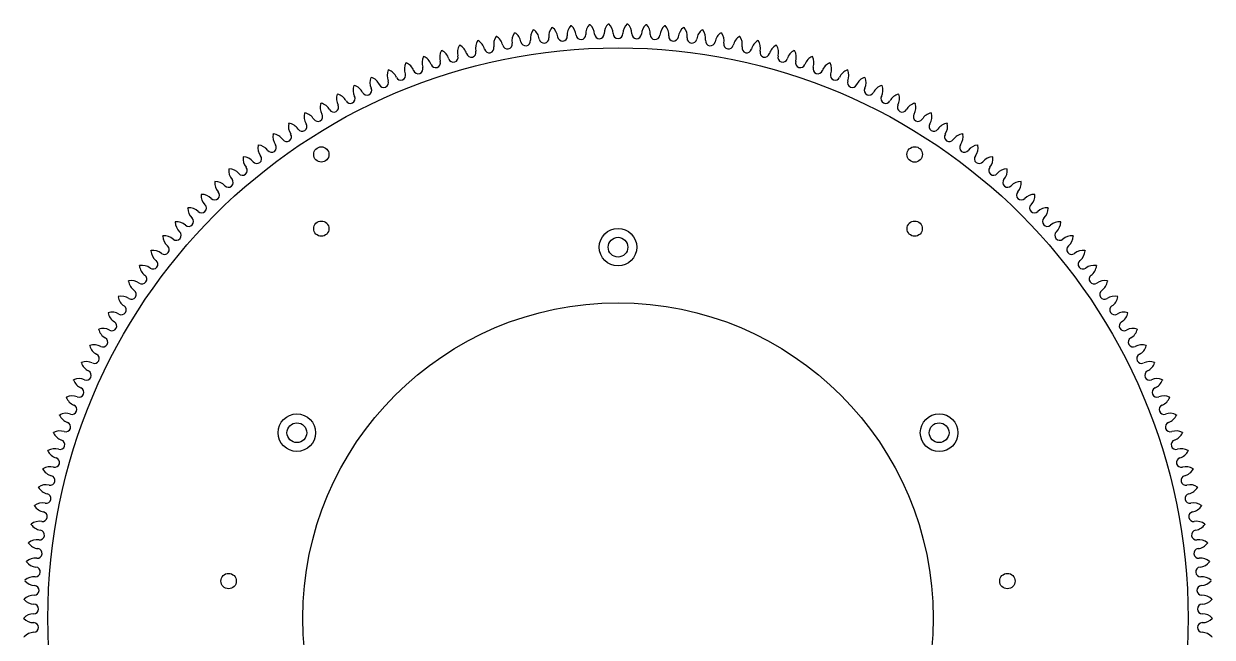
# Model space of a CAD drawing. Header units: inches. Extents: x -8 to 8, y -8.6 to 8.
# Drawn here: x -8.01 to 8.01, y -0.26 to 8.01 of the extents above; entities that cross this region are included whole.
import ezdxf

# ---------------------------------------------------------------- set-up
doc = ezdxf.new("R2010")
doc.units = ezdxf.units.IN
doc.header["$MEASUREMENT"] = 0

msp = doc.modelspace()

# ---------------------------------------------------------------- linework, layer by layer
at = {"color": 7, "linetype": 'Continuous', "lineweight": 25, "flags": 128}
for points in [[(-1.393, 7.89), (-1.393, 7.89), (-1.392, 7.89), (-1.392, 7.89), (-1.391, 7.89), (-1.391, 7.89), (-1.39, 7.89), (-1.39, 7.89), (-1.389, 7.891)], [(-1.142, 7.93), (-1.142, 7.93), (-1.141, 7.93), (-1.141, 7.93), (-1.14, 7.93), (-1.14, 7.93), (-1.139, 7.931), (-1.139, 7.931), (-1.138, 7.931)], [(-0.89, 7.962), (-0.89, 7.962), (-0.889, 7.962), (-0.889, 7.962), (-0.888, 7.963), (-0.887, 7.963), (-0.887, 7.963), (-0.886, 7.963), (-0.886, 7.963)], [(-0.637, 7.987), (-0.637, 7.987), (-0.636, 7.987), (-0.635, 7.987), (-0.635, 7.987), (-0.634, 7.987), (-0.634, 7.987), (-0.633, 7.987), (-0.633, 7.987)], [(-0.383, 8.003), (-0.383, 8.003), (-0.382, 8.003), (-0.382, 8.003), (-0.381, 8.003), (-0.381, 8.003), (-0.38, 8.003), (-0.38, 8.003), (-0.379, 8.003)], [(-0.129, 8.011), (-0.129, 8.011), (-0.128, 8.011), (-0.128, 8.011), (-0.127, 8.011), (-0.127, 8.011), (-0.126, 8.011), (-0.126, 8.011), (-0.125, 8.011)], [(0.125, 8.011), (0.126, 8.011), (0.126, 8.011), (0.127, 8.011), (0.127, 8.011), (0.128, 8.011), (0.128, 8.011), (0.129, 8.011), (0.129, 8.011)], [(0.379, 8.003), (0.38, 8.003), (0.38, 8.003), (0.381, 8.003), (0.381, 8.003), (0.382, 8.003), (0.382, 8.003), (0.383, 8.003), (0.383, 8.003)], [(0.633, 7.987), (0.633, 7.987), (0.634, 7.987), (0.634, 7.987), (0.635, 7.987), (0.635, 7.987), (0.636, 7.987), (0.637, 7.987), (0.637, 7.987)], [(0.886, 7.963), (0.886, 7.963), (0.887, 7.963), (0.887, 7.963), (0.888, 7.963), (0.889, 7.962), (0.889, 7.962), (0.89, 7.962), (0.89, 7.962)], [(1.138, 7.931), (1.139, 7.931), (1.139, 7.931), (1.14, 7.93), (1.14, 7.93), (1.141, 7.93), (1.141, 7.93), (1.142, 7.93), (1.142, 7.93)], [(1.389, 7.891), (1.39, 7.89), (1.39, 7.89), (1.391, 7.89), (1.391, 7.89), (1.392, 7.89), (1.392, 7.89), (1.393, 7.89), (1.393, 7.89)], [(-2.137, 7.722), (-2.137, 7.722), (-2.136, 7.722), (-2.135, 7.722), (-2.135, 7.722), (-2.134, 7.722), (-2.134, 7.722), (-2.133, 7.723), (-2.133, 7.723)], [(-1.891, 7.786), (-1.89, 7.786), (-1.89, 7.786), (-1.889, 7.786), (-1.889, 7.786), (-1.888, 7.786), (-1.888, 7.786), (-1.887, 7.786), (-1.887, 7.787)], [(-1.643, 7.842), (-1.642, 7.842), (-1.642, 7.842), (-1.641, 7.842), (-1.641, 7.842), (-1.64, 7.842), (-1.64, 7.842), (-1.639, 7.842), (-1.639, 7.843)], [(1.639, 7.843), (1.639, 7.842), (1.64, 7.842), (1.64, 7.842), (1.641, 7.842), (1.641, 7.842), (1.642, 7.842), (1.642, 7.842), (1.643, 7.842)], [(1.887, 7.787), (1.887, 7.786), (1.888, 7.786), (1.888, 7.786), (1.889, 7.786), (1.889, 7.786), (1.89, 7.786), (1.89, 7.786), (1.891, 7.786)], [(2.133, 7.723), (2.133, 7.723), (2.134, 7.722), (2.134, 7.722), (2.135, 7.722), (2.135, 7.722), (2.136, 7.722), (2.137, 7.722), (2.137, 7.722)], [(-2.622, 7.571), (-2.622, 7.571), (-2.621, 7.571), (-2.621, 7.571), (-2.62, 7.571), (-2.62, 7.571), (-2.619, 7.572), (-2.619, 7.572), (-2.618, 7.572)], [(-2.381, 7.65), (-2.38, 7.65), (-2.38, 7.65), (-2.379, 7.65), (-2.379, 7.651), (-2.378, 7.651), (-2.378, 7.651), (-2.377, 7.651), (-2.377, 7.651)], [(2.377, 7.651), (2.377, 7.651), (2.378, 7.651), (2.378, 7.651), (2.379, 7.651), (2.379, 7.65), (2.38, 7.65), (2.38, 7.65), (2.381, 7.65)], [(2.618, 7.572), (2.619, 7.572), (2.619, 7.572), (2.62, 7.571), (2.62, 7.571), (2.621, 7.571), (2.621, 7.571), (2.622, 7.571), (2.622, 7.571)], [(-3.097, 7.389), (-3.097, 7.389), (-3.096, 7.389), (-3.096, 7.39), (-3.095, 7.39), (-3.095, 7.39), (-3.094, 7.39), (-3.094, 7.39), (-3.093, 7.391)], [(-2.861, 7.484), (-2.861, 7.484), (-2.86, 7.484), (-2.86, 7.484), (-2.859, 7.484), (-2.859, 7.484), (-2.858, 7.485), (-2.858, 7.485), (-2.857, 7.485)], [(2.857, 7.485), (2.858, 7.485), (2.858, 7.485), (2.859, 7.484), (2.859, 7.484), (2.86, 7.484), (2.86, 7.484), (2.861, 7.484), (2.861, 7.484)], [(3.093, 7.391), (3.094, 7.39), (3.094, 7.39), (3.095, 7.39), (3.095, 7.39), (3.096, 7.39), (3.096, 7.389), (3.097, 7.389), (3.097, 7.389)], [(-3.33, 7.287), (-3.33, 7.287), (-3.329, 7.287), (-3.329, 7.288), (-3.328, 7.288), (-3.328, 7.288), (-3.327, 7.288), (-3.327, 7.289), (-3.326, 7.289)], [(3.326, 7.289), (3.327, 7.289), (3.327, 7.288), (3.328, 7.288), (3.328, 7.288), (3.329, 7.288), (3.329, 7.287), (3.33, 7.287), (3.33, 7.287)], [(-3.786, 7.061), (-3.785, 7.061), (-3.785, 7.062), (-3.784, 7.062), (-3.784, 7.062), (-3.783, 7.062), (-3.783, 7.063), (-3.782, 7.063), (-3.782, 7.063)], [(-3.56, 7.178), (-3.559, 7.178), (-3.559, 7.178), (-3.558, 7.178), (-3.558, 7.179), (-3.557, 7.179), (-3.557, 7.179), (-3.556, 7.179), (-3.556, 7.18)], [(3.556, 7.18), (3.556, 7.179), (3.557, 7.179), (3.557, 7.179), (3.558, 7.179), (3.558, 7.178), (3.559, 7.178), (3.559, 7.178), (3.56, 7.178)], [(3.782, 7.063), (3.782, 7.063), (3.783, 7.063), (3.783, 7.062), (3.784, 7.062), (3.784, 7.062), (3.785, 7.062), (3.785, 7.061), (3.786, 7.061)], [(-4.008, 6.937), (-4.007, 6.938), (-4.007, 6.938), (-4.006, 6.938), (-4.006, 6.939), (-4.005, 6.939), (-4.005, 6.939), (-4.005, 6.939), (-4.004, 6.94)], [(4.004, 6.94), (4.005, 6.939), (4.005, 6.939), (4.005, 6.939), (4.006, 6.939), (4.006, 6.938), (4.007, 6.938), (4.007, 6.938), (4.008, 6.937)], [(-4.226, 6.807), (-4.225, 6.807), (-4.225, 6.807), (-4.225, 6.808), (-4.224, 6.808), (-4.224, 6.808), (-4.223, 6.808), (-4.223, 6.809), (-4.222, 6.809)], [(4.222, 6.809), (4.223, 6.809), (4.223, 6.808), (4.224, 6.808), (4.224, 6.808), (4.225, 6.808), (4.225, 6.807), (4.225, 6.807), (4.226, 6.807)], [(-4.44, 6.669), (-4.439, 6.67), (-4.439, 6.67), (-4.438, 6.67), (-4.438, 6.67), (-4.438, 6.671), (-4.437, 6.671), (-4.437, 6.671), (-4.436, 6.672)], [(4.436, 6.672), (4.437, 6.671), (4.437, 6.671), (4.438, 6.671), (4.438, 6.67), (4.438, 6.67), (4.439, 6.67), (4.439, 6.67), (4.44, 6.669)], [(-4.649, 6.525), (-4.649, 6.525), (-4.648, 6.526), (-4.648, 6.526), (-4.647, 6.526), (-4.647, 6.527), (-4.646, 6.527), (-4.646, 6.527), (-4.646, 6.528)], [(4.646, 6.528), (4.646, 6.527), (4.646, 6.527), (4.647, 6.527), (4.647, 6.526), (4.648, 6.526), (4.648, 6.526), (4.649, 6.525), (4.649, 6.525)], [(-4.854, 6.374), (-4.853, 6.375), (-4.853, 6.375), (-4.853, 6.375), (-4.852, 6.376), (-4.852, 6.376), (-4.851, 6.376), (-4.851, 6.377), (-4.85, 6.377)], [(4.85, 6.377), (4.851, 6.377), (4.851, 6.376), (4.852, 6.376), (4.852, 6.376), (4.853, 6.375), (4.853, 6.375), (4.853, 6.375), (4.854, 6.374)], [(-5.054, 6.217), (-5.053, 6.217), (-5.053, 6.218), (-5.052, 6.218), (-5.052, 6.218), (-5.052, 6.219), (-5.051, 6.219), (-5.051, 6.219), (-5.05, 6.22)], [(5.05, 6.22), (5.051, 6.219), (5.051, 6.219), (5.052, 6.219), (5.052, 6.218), (5.052, 6.218), (5.053, 6.218), (5.053, 6.217), (5.054, 6.217)], [(-5.248, 6.054), (-5.248, 6.054), (-5.247, 6.054), (-5.247, 6.055), (-5.247, 6.055), (-5.246, 6.055), (-5.246, 6.056), (-5.245, 6.056), (-5.245, 6.056)], [(5.245, 6.056), (5.245, 6.056), (5.246, 6.056), (5.246, 6.055), (5.247, 6.055), (5.247, 6.055), (5.247, 6.054), (5.248, 6.054), (5.248, 6.054)], [(-5.438, 5.884), (-5.437, 5.884), (-5.437, 5.885), (-5.437, 5.885), (-5.436, 5.885), (-5.436, 5.886), (-5.435, 5.886), (-5.435, 5.887), (-5.435, 5.887)], [(5.435, 5.887), (5.435, 5.887), (5.435, 5.886), (5.436, 5.886), (5.436, 5.885), (5.437, 5.885), (5.437, 5.885), (5.437, 5.884), (5.438, 5.884)], [(-5.622, 5.709), (-5.621, 5.709), (-5.621, 5.709), (-5.621, 5.71), (-5.62, 5.71), (-5.62, 5.71), (-5.619, 5.711), (-5.619, 5.711), (-5.619, 5.712)], [(5.619, 5.712), (5.619, 5.711), (5.619, 5.711), (5.62, 5.71), (5.62, 5.71), (5.621, 5.71), (5.621, 5.709), (5.621, 5.709), (5.622, 5.709)], [(-5.8, 5.527), (-5.8, 5.528), (-5.799, 5.528), (-5.799, 5.528), (-5.798, 5.529), (-5.798, 5.529), (-5.798, 5.53), (-5.797, 5.53), (-5.797, 5.53)], [(5.797, 5.53), (5.797, 5.53), (5.798, 5.53), (5.798, 5.529), (5.798, 5.529), (5.799, 5.528), (5.799, 5.528), (5.8, 5.528), (5.8, 5.527)], [(-5.972, 5.341), (-5.972, 5.341), (-5.972, 5.341), (-5.971, 5.342), (-5.971, 5.342), (-5.971, 5.342), (-5.97, 5.343), (-5.97, 5.343), (-5.97, 5.344)], [(5.97, 5.344), (5.97, 5.343), (5.97, 5.343), (5.971, 5.342), (5.971, 5.342), (5.971, 5.342), (5.972, 5.341), (5.972, 5.341), (5.972, 5.341)], [(-6.139, 5.148), (-6.139, 5.149), (-6.138, 5.149), (-6.138, 5.15), (-6.137, 5.15), (-6.137, 5.15), (-6.137, 5.151), (-6.136, 5.151), (-6.136, 5.152)], [(6.136, 5.152), (6.136, 5.151), (6.137, 5.151), (6.137, 5.15), (6.137, 5.15), (6.138, 5.15), (6.138, 5.149), (6.139, 5.149), (6.139, 5.148)], [(-6.299, 4.951), (-6.299, 4.951), (-6.298, 4.952), (-6.298, 4.952), (-6.298, 4.953), (-6.297, 4.953), (-6.297, 4.953), (-6.297, 4.954), (-6.296, 4.954)], [(6.296, 4.954), (6.297, 4.954), (6.297, 4.953), (6.297, 4.953), (6.298, 4.953), (6.298, 4.952), (6.298, 4.952), (6.299, 4.951), (6.299, 4.951)], [(-6.453, 4.749), (-6.453, 4.749), (-6.452, 4.749), (-6.452, 4.75), (-6.452, 4.75), (-6.451, 4.751), (-6.451, 4.751), (-6.451, 4.752), (-6.45, 4.752)], [(6.45, 4.752), (6.451, 4.752), (6.451, 4.751), (6.451, 4.751), (6.452, 4.75), (6.452, 4.75), (6.452, 4.749), (6.453, 4.749), (6.453, 4.749)], [(-6.6, 4.541), (-6.6, 4.542), (-6.6, 4.542), (-6.6, 4.543), (-6.599, 4.543), (-6.599, 4.544), (-6.599, 4.544), (-6.598, 4.545), (-6.598, 4.545)], [(6.598, 4.545), (6.598, 4.545), (6.599, 4.544), (6.599, 4.544), (6.599, 4.543), (6.6, 4.543), (6.6, 4.542), (6.6, 4.542), (6.6, 4.541)], [(-6.741, 4.33), (-6.741, 4.33), (-6.741, 4.331), (-6.74, 4.331), (-6.74, 4.332), (-6.74, 4.332), (-6.739, 4.332), (-6.739, 4.333), (-6.739, 4.333)], [(6.739, 4.333), (6.739, 4.333), (6.739, 4.332), (6.74, 4.332), (6.74, 4.332), (6.74, 4.331), (6.741, 4.331), (6.741, 4.33), (6.741, 4.33)], [(-6.875, 4.114), (-6.875, 4.114), (-6.875, 4.115), (-6.874, 4.115), (-6.874, 4.116), (-6.874, 4.116), (-6.874, 4.116), (-6.873, 4.117), (-6.873, 4.117)], [(6.873, 4.117), (6.873, 4.117), (6.874, 4.116), (6.874, 4.116), (6.874, 4.116), (6.874, 4.115), (6.875, 4.115), (6.875, 4.114), (6.875, 4.114)], [(-7.002, 3.893), (-7.002, 3.894), (-7.002, 3.894), (-7.001, 3.895), (-7.001, 3.895), (-7.001, 3.896), (-7.001, 3.896), (-7, 3.897), (-7, 3.897)], [(7, 3.897), (7, 3.897), (7.001, 3.896), (7.001, 3.896), (7.001, 3.895), (7.001, 3.895), (7.002, 3.894), (7.002, 3.894), (7.002, 3.893)], [(-7.122, 3.669), (-7.122, 3.67), (-7.122, 3.67), (-7.122, 3.671), (-7.121, 3.671), (-7.121, 3.672), (-7.121, 3.672), (-7.121, 3.673), (-7.12, 3.673)], [(7.12, 3.673), (7.121, 3.673), (7.121, 3.672), (7.121, 3.672), (7.121, 3.671), (7.122, 3.671), (7.122, 3.67), (7.122, 3.67), (7.122, 3.669)], [(-7.235, 3.442), (-7.235, 3.442), (-7.235, 3.443), (-7.234, 3.443), (-7.234, 3.443), (-7.234, 3.444), (-7.234, 3.444), (-7.233, 3.445), (-7.233, 3.445)], [(7.233, 3.445), (7.233, 3.445), (7.234, 3.444), (7.234, 3.444), (7.234, 3.443), (7.234, 3.443), (7.235, 3.443), (7.235, 3.442), (7.235, 3.442)], [(-7.341, 3.21), (-7.34, 3.211), (-7.34, 3.211), (-7.34, 3.212), (-7.34, 3.212), (-7.34, 3.213), (-7.339, 3.213), (-7.339, 3.214), (-7.339, 3.214)], [(7.339, 3.214), (7.339, 3.214), (7.339, 3.213), (7.34, 3.213), (7.34, 3.212), (7.34, 3.212), (7.34, 3.211), (7.34, 3.211), (7.341, 3.21)], [(-7.439, 2.976), (-7.439, 2.976), (-7.438, 2.977), (-7.438, 2.977), (-7.438, 2.978), (-7.438, 2.978), (-7.438, 2.979), (-7.437, 2.979), (-7.437, 2.98)], [(7.437, 2.98), (7.437, 2.979), (7.438, 2.979), (7.438, 2.978), (7.438, 2.978), (7.438, 2.977), (7.438, 2.977), (7.439, 2.976), (7.439, 2.976)], [(-7.529, 2.738), (-7.529, 2.739), (-7.529, 2.739), (-7.529, 2.74), (-7.529, 2.74), (-7.529, 2.741), (-7.528, 2.741), (-7.528, 2.742), (-7.528, 2.742)], [(7.528, 2.742), (7.528, 2.742), (7.528, 2.741), (7.529, 2.741), (7.529, 2.74), (7.529, 2.74), (7.529, 2.739), (7.529, 2.739), (7.529, 2.738)], [(-7.613, 2.498), (-7.612, 2.498), (-7.612, 2.499), (-7.612, 2.499), (-7.612, 2.5), (-7.612, 2.5), (-7.612, 2.501), (-7.611, 2.502), (-7.611, 2.502)], [(7.611, 2.502), (7.611, 2.502), (7.612, 2.501), (7.612, 2.5), (7.612, 2.5), (7.612, 2.499), (7.612, 2.499), (7.612, 2.498), (7.613, 2.498)], [(-7.688, 2.255), (-7.688, 2.256), (-7.688, 2.256), (-7.688, 2.257), (-7.687, 2.257), (-7.687, 2.258), (-7.687, 2.258), (-7.687, 2.259), (-7.687, 2.259)], [(7.687, 2.259), (7.687, 2.259), (7.687, 2.258), (7.687, 2.258), (7.687, 2.257), (7.688, 2.257), (7.688, 2.256), (7.688, 2.256), (7.688, 2.255)], [(-7.756, 2.01), (-7.756, 2.011), (-7.755, 2.011), (-7.755, 2.012), (-7.755, 2.012), (-7.755, 2.013), (-7.755, 2.013), (-7.755, 2.014), (-7.755, 2.014)], [(7.755, 2.014), (7.755, 2.014), (7.755, 2.013), (7.755, 2.013), (7.755, 2.012), (7.755, 2.012), (7.755, 2.011), (7.756, 2.011), (7.756, 2.01)], [(-7.816, 1.763), (-7.815, 1.764), (-7.815, 1.764), (-7.815, 1.765), (-7.815, 1.765), (-7.815, 1.766), (-7.815, 1.766), (-7.815, 1.767), (-7.815, 1.767)], [(7.815, 1.767), (7.815, 1.767), (7.815, 1.766), (7.815, 1.766), (7.815, 1.765), (7.815, 1.765), (7.815, 1.764), (7.815, 1.764), (7.816, 1.763)], [(-7.868, 1.514), (-7.867, 1.515), (-7.867, 1.515), (-7.867, 1.516), (-7.867, 1.516), (-7.867, 1.517), (-7.867, 1.517), (-7.867, 1.518), (-7.867, 1.518)], [(7.867, 1.518), (7.867, 1.518), (7.867, 1.517), (7.867, 1.517), (7.867, 1.516), (7.867, 1.516), (7.867, 1.515), (7.867, 1.515), (7.868, 1.514)], [(-7.912, 1.264), (-7.912, 1.264), (-7.911, 1.265), (-7.911, 1.265), (-7.911, 1.266), (-7.911, 1.266), (-7.911, 1.267), (-7.911, 1.267), (-7.911, 1.268)], [(7.911, 1.268), (7.911, 1.267), (7.911, 1.267), (7.911, 1.266), (7.911, 1.266), (7.911, 1.265), (7.911, 1.265), (7.912, 1.264), (7.912, 1.264)], [(-7.948, 1.012), (-7.948, 1.013), (-7.948, 1.013), (-7.948, 1.014), (-7.947, 1.014), (-7.947, 1.015), (-7.947, 1.015), (-7.947, 1.016), (-7.947, 1.016)], [(7.947, 1.016), (7.947, 1.016), (7.947, 1.015), (7.947, 1.015), (7.947, 1.014), (7.948, 1.014), (7.948, 1.013), (7.948, 1.013), (7.948, 1.012)], [(-7.976, 0.759), (-7.976, 0.76), (-7.976, 0.761), (-7.976, 0.761), (-7.976, 0.762), (-7.976, 0.762), (-7.976, 0.763), (-7.975, 0.763), (-7.975, 0.764)], [(7.975, 0.764), (7.975, 0.763), (7.976, 0.763), (7.976, 0.762), (7.976, 0.762), (7.976, 0.761), (7.976, 0.761), (7.976, 0.76), (7.976, 0.759)], [(-7.996, 0.506), (-7.996, 0.507), (-7.996, 0.507), (-7.996, 0.508), (-7.996, 0.508), (-7.996, 0.509), (-7.996, 0.509), (-7.996, 0.51), (-7.996, 0.51)], [(7.996, 0.51), (7.996, 0.51), (7.996, 0.509), (7.996, 0.509), (7.996, 0.508), (7.996, 0.508), (7.996, 0.507), (7.996, 0.507), (7.996, 0.506)], [(-8.008, 0.252), (-8.008, 0.253), (-8.008, 0.253), (-8.008, 0.254), (-8.008, 0.254), (-8.008, 0.255), (-8.008, 0.255), (-8.008, 0.256), (-8.008, 0.256)], [(8.008, 0.256), (8.008, 0.256), (8.008, 0.255), (8.008, 0.255), (8.008, 0.254), (8.008, 0.254), (8.008, 0.253), (8.008, 0.253), (8.008, 0.252)], [(-8.012, -0.002), (-8.012, -0.002), (-8.012, -0.001), (-8.012, -0.001), (-8.012, 0), (-8.012, 0.001), (-8.012, 0.001), (-8.012, 0.002), (-8.012, 0.002)], [(8.012, 0.002), (8.012, 0.002), (8.012, 0.001), (8.012, 0.001), (8.012, 0), (8.012, -0.001), (8.012, -0.001), (8.012, -0.002), (8.012, -0.002)], [(-8.008, -0.256), (-8.008, -0.256), (-8.008, -0.255), (-8.008, -0.255), (-8.008, -0.254), (-8.008, -0.254), (-8.008, -0.253), (-8.008, -0.253), (-8.008, -0.252)], [(8.008, -0.252), (8.008, -0.253), (8.008, -0.253), (8.008, -0.254), (8.008, -0.254), (8.008, -0.255), (8.008, -0.255), (8.008, -0.256), (8.008, -0.256)]]:
    msp.add_lwpolyline(points, dxfattribs=at)
at = {"color": 7, "linetype": 'Continuous', "lineweight": 25}
for centre, radius in [((0, 0), 7.687), ((-4, 6.25), 0.103), ((4, 6.25), 0.104), ((-4, 5.25), 0.103), ((4, 5.25), 0.103), ((0, 5), 0.253), ((0, 5), 0.133), ((0, 0), 4.25), ((-4.33, 2.5), 0.253), ((4.33, 2.5), 0.254), ((-4.33, 2.5), 0.133), ((4.33, 2.5), 0.133), ((-5.25, 0.5), 0.104), ((5.25, 0.5), 0.104)]:
    msp.add_circle(centre, radius, dxfattribs=at)
for centre, radius, start, end in [((-1.245, 7.78), 0.185, 143.4091, 190), ((-1.491, 7.736), 0.185, 10, 56.5909), ((-0.997, 7.815), 0.185, 141.5909, 188.1818), ((-1.245, 7.78), 0.185, 8.1818, 54.7727), ((-0.749, 7.843), 0.185, 139.7728, 186.3636), ((-0.997, 7.815), 0.185, 6.3636, 52.9545), ((-0.5, 7.863), 0.185, 137.9546, 184.5455), ((-0.749, 7.843), 0.185, 4.5455, 51.1363), ((-0.5, 7.863), 0.065, 184.5455, 2.7273), ((-0.25, 7.875), 0.185, 136.1364, 182.7273), ((-0.5, 7.863), 0.185, 2.7273, 49.3181), ((-0.25, 7.875), 0.065, 182.7273, 0.9091), ((0, 7.879), 0.185, 134.3182, 180.9091), ((-0.25, 7.875), 0.185, 0.9091, 47.5), ((0, 7.879), 0.065, 180.9091, 359.0909), ((0.25, 7.875), 0.185, 132.5, 179.0909), ((0, 7.879), 0.185, 359.0909, 45.6818), ((0.25, 7.875), 0.065, 179.0909, 357.2727), ((0.5, 7.863), 0.185, 130.6819, 177.2727), ((0.25, 7.875), 0.185, 357.2727, 43.8636), ((0.5, 7.863), 0.065, 177.2727, 355.4545), ((0.749, 7.843), 0.185, 128.8637, 175.4545), ((0.5, 7.863), 0.185, 355.4545, 42.0454), ((0.997, 7.815), 0.185, 127.0455, 173.6364), ((0.749, 7.843), 0.185, 353.6364, 40.2272), ((1.245, 7.78), 0.185, 125.2273, 171.8182), ((0.997, 7.815), 0.185, 351.8182, 38.4091), ((1.491, 7.736), 0.185, 123.4091, 170), ((1.245, 7.78), 0.185, 350, 36.5909), ((-1.979, 7.626), 0.185, 148.8637, 195.4545), ((-2.22, 7.559), 0.185, 15.4545, 62.0454), ((-1.736, 7.685), 0.185, 147.0455, 193.6364), ((-1.979, 7.626), 0.185, 13.6364, 60.2272), ((-1.736, 7.685), 0.065, 193.6364, 11.8182), ((-1.491, 7.736), 0.185, 145.2273, 191.8182), ((-1.736, 7.685), 0.185, 11.8182, 58.4091), ((-1.491, 7.736), 0.065, 191.8182, 10), ((-1.245, 7.78), 0.065, 190, 8.1818), ((-0.997, 7.815), 0.065, 188.1818, 6.3636), ((-0.749, 7.843), 0.065, 186.3636, 4.5455), ((0.749, 7.843), 0.065, 175.4545, 353.6364), ((0.997, 7.815), 0.065, 173.6364, 351.8182), ((1.245, 7.78), 0.065, 171.8182, 350), ((1.491, 7.736), 0.065, 170, 348.1818), ((1.736, 7.685), 0.185, 121.5909, 168.1818), ((1.491, 7.736), 0.185, 348.1818, 34.7727), ((1.736, 7.685), 0.065, 168.1818, 346.3636), ((1.979, 7.626), 0.185, 119.7728, 166.3636), ((1.736, 7.685), 0.185, 346.3636, 32.9545), ((2.22, 7.559), 0.185, 117.9546, 164.5455), ((1.979, 7.626), 0.185, 344.5455, 31.1363), ((-2.458, 7.485), 0.185, 152.5, 199.0909), ((-2.695, 7.403), 0.185, 19.0909, 65.6818), ((-2.22, 7.559), 0.185, 150.6819, 197.2727), ((-2.458, 7.485), 0.185, 17.2727, 63.8636), ((-2.22, 7.559), 0.065, 197.2727, 15.4545), ((-1.979, 7.626), 0.065, 195.4545, 13.6364), ((1.979, 7.626), 0.065, 166.3636, 344.5455), ((2.22, 7.559), 0.065, 164.5455, 342.7273), ((2.458, 7.485), 0.185, 116.1364, 162.7273), ((2.22, 7.559), 0.185, 342.7273, 29.3181), ((2.695, 7.403), 0.185, 114.3182, 160.9091), ((2.458, 7.485), 0.185, 340.9091, 27.5), ((-2.928, 7.314), 0.185, 156.1364, 202.7273), ((-3.159, 7.218), 0.185, 22.7273, 69.3181), ((-2.695, 7.403), 0.185, 154.3182, 200.9091), ((-2.928, 7.314), 0.185, 20.9091, 67.5), ((-2.695, 7.403), 0.065, 200.9091, 19.0909), ((-2.458, 7.485), 0.065, 199.0909, 17.2727), ((2.458, 7.485), 0.065, 162.7273, 340.9091), ((2.695, 7.403), 0.065, 160.9091, 339.0909), ((2.928, 7.314), 0.185, 112.5, 159.0909), ((2.695, 7.403), 0.185, 339.0909, 25.6818), ((3.159, 7.218), 0.185, 110.6819, 157.2727), ((2.928, 7.314), 0.185, 337.2727, 23.8636), ((-3.159, 7.218), 0.185, 157.9546, 204.5455), ((-3.386, 7.114), 0.185, 24.5455, 71.1363), ((-3.159, 7.218), 0.065, 204.5455, 22.7273), ((-2.928, 7.314), 0.065, 202.7273, 20.9091), ((2.928, 7.314), 0.065, 159.0909, 337.2727), ((3.159, 7.218), 0.065, 157.2727, 335.4545), ((3.386, 7.114), 0.185, 108.8637, 155.4545), ((3.159, 7.218), 0.185, 335.4545, 22.0454), ((-3.61, 7.003), 0.185, 161.5909, 208.1818), ((-3.831, 6.885), 0.185, 28.1818, 74.7727), ((-3.386, 7.114), 0.185, 159.7728, 206.3636), ((-3.61, 7.003), 0.185, 26.3636, 72.9545), ((-3.386, 7.114), 0.065, 206.3636, 24.5455), ((3.386, 7.114), 0.065, 155.4545, 333.6364), ((3.61, 7.003), 0.185, 107.0455, 153.6364), ((3.386, 7.114), 0.185, 333.6364, 20.2272), ((3.831, 6.885), 0.185, 105.2273, 151.8182), ((3.61, 7.003), 0.185, 331.8182, 18.4091), ((-3.831, 6.885), 0.185, 163.4091, 210), ((-4.047, 6.76), 0.185, 30, 76.5909), ((-3.831, 6.885), 0.065, 210, 28.1818), ((-3.61, 7.003), 0.065, 208.1818, 26.3636), ((3.61, 7.003), 0.065, 153.6364, 331.8182), ((3.831, 6.885), 0.065, 151.8182, 330), ((4.047, 6.76), 0.185, 103.4091, 150), ((3.831, 6.885), 0.185, 330, 16.5909), ((-4.047, 6.76), 0.185, 165.2273, 211.8182), ((-4.259, 6.628), 0.185, 31.8182, 78.4091), ((-4.047, 6.76), 0.065, 211.8182, 30), ((4.047, 6.76), 0.065, 150, 328.1818), ((4.259, 6.628), 0.185, 101.5909, 148.1818), ((4.047, 6.76), 0.185, 328.1818, 14.7727), ((-4.259, 6.628), 0.185, 167.0455, 213.6364), ((-4.468, 6.489), 0.185, 33.6364, 80.2272), ((-4.259, 6.628), 0.065, 213.6364, 31.8182), ((4.259, 6.628), 0.065, 148.1818, 326.3636), ((4.468, 6.489), 0.185, 99.7728, 146.3636), ((4.259, 6.628), 0.185, 326.3636, 12.9545), ((-4.468, 6.489), 0.185, 168.8637, 215.4545), ((-4.671, 6.344), 0.185, 35.4545, 82.0454), ((-4.468, 6.489), 0.065, 215.4545, 33.6364), ((4.468, 6.489), 0.065, 146.3636, 324.5455), ((4.671, 6.344), 0.185, 97.9546, 144.5455), ((4.468, 6.489), 0.185, 324.5455, 11.1363), ((-4.671, 6.344), 0.185, 170.6819, 217.2727), ((-4.87, 6.193), 0.185, 37.2727, 83.8636), ((-4.671, 6.344), 0.065, 217.2727, 35.4545), ((4.671, 6.344), 0.065, 144.5455, 322.7273), ((4.87, 6.193), 0.185, 96.1364, 142.7273), ((4.671, 6.344), 0.185, 322.7273, 9.3181), ((-4.87, 6.193), 0.185, 172.5, 219.0909), ((-5.064, 6.035), 0.185, 39.0909, 85.6818), ((-4.87, 6.193), 0.065, 219.0909, 37.2727), ((4.87, 6.193), 0.065, 142.7273, 320.9091), ((5.064, 6.035), 0.185, 94.3182, 140.9091), ((4.87, 6.193), 0.185, 320.9091, 7.5), ((-5.064, 6.035), 0.185, 174.3182, 220.9091), ((-5.253, 5.872), 0.185, 40.9091, 87.5), ((-5.064, 6.035), 0.065, 220.9091, 39.0909), ((5.064, 6.035), 0.065, 140.9091, 319.0909), ((5.253, 5.872), 0.185, 92.5, 139.0909), ((5.064, 6.035), 0.185, 319.0909, 5.6818), ((-5.253, 5.872), 0.185, 176.1364, 222.7273), ((-5.437, 5.702), 0.185, 42.7273, 89.3181), ((-5.253, 5.872), 0.065, 222.7273, 40.9091), ((5.253, 5.872), 0.065, 139.0909, 317.2727), ((5.437, 5.702), 0.185, 90.6819, 137.2727), ((5.253, 5.872), 0.185, 317.2727, 3.8636), ((-5.437, 5.702), 0.185, 177.9546, 224.5455), ((-5.615, 5.527), 0.185, 44.5455, 91.1363), ((-5.437, 5.702), 0.065, 224.5455, 42.7273), ((5.437, 5.702), 0.065, 137.2727, 315.4545), ((5.615, 5.527), 0.185, 88.8637, 135.4545), ((5.437, 5.702), 0.185, 315.4545, 2.0454), ((-5.615, 5.527), 0.185, 179.7728, 226.3636), ((-5.787, 5.346), 0.185, 46.3636, 92.9545), ((-5.615, 5.527), 0.065, 226.3636, 44.5455), ((5.615, 5.527), 0.065, 135.4545, 313.6364), ((5.787, 5.346), 0.185, 87.0455, 133.6364), ((5.615, 5.527), 0.185, 313.6364, 0.2272), ((-5.787, 5.346), 0.185, 181.5909, 228.1818), ((-5.954, 5.159), 0.185, 48.1818, 94.7727), ((-5.787, 5.346), 0.065, 228.1818, 46.3636), ((5.787, 5.346), 0.065, 133.6364, 311.8182), ((5.954, 5.159), 0.185, 85.2273, 131.8182), ((5.787, 5.346), 0.185, 311.8182, 358.4091), ((-5.954, 5.159), 0.185, 183.4091, 230), ((-6.115, 4.968), 0.185, 50, 96.5909), ((-5.954, 5.159), 0.065, 230, 48.1818), ((5.954, 5.159), 0.065, 131.8182, 310), ((6.115, 4.968), 0.185, 83.4091, 130), ((5.954, 5.159), 0.185, 310, 356.5909), ((-6.115, 4.968), 0.065, 231.8182, 50), ((6.115, 4.968), 0.065, 130, 308.1818), ((-6.269, 4.771), 0.065, 233.6364, 51.8182), ((-6.115, 4.968), 0.185, 185.2273, 231.8182), ((-6.269, 4.771), 0.185, 51.8182, 98.4091), ((6.269, 4.771), 0.185, 81.5909, 128.1818), ((6.269, 4.771), 0.065, 128.1818, 306.3636), ((6.115, 4.968), 0.185, 308.1818, 354.7727), ((-6.269, 4.771), 0.185, 187.0455, 233.6364), ((-6.418, 4.57), 0.185, 53.6364, 100.2272), ((6.418, 4.57), 0.185, 79.7728, 126.3636), ((6.269, 4.771), 0.185, 306.3636, 352.9545), ((-6.418, 4.57), 0.185, 188.8637, 235.4545), ((-6.559, 4.364), 0.185, 55.4545, 102.0454), ((-6.418, 4.57), 0.065, 235.4545, 53.6364), ((6.418, 4.57), 0.065, 126.3636, 304.5455), ((6.559, 4.364), 0.185, 77.9546, 124.5455), ((6.418, 4.57), 0.185, 304.5455, 351.1363), ((-6.559, 4.364), 0.185, 190.6819, 237.2727), ((-6.695, 4.154), 0.185, 57.2727, 103.8636), ((-6.559, 4.364), 0.065, 237.2727, 55.4545), ((6.559, 4.364), 0.065, 124.5455, 302.7273), ((6.695, 4.154), 0.185, 76.1364, 122.7273), ((6.559, 4.364), 0.185, 302.7273, 349.3181), ((-6.695, 4.154), 0.065, 239.0909, 57.2727), ((6.695, 4.154), 0.065, 122.7273, 300.9091), ((-6.695, 4.154), 0.185, 192.5, 239.0909), ((-6.823, 3.939), 0.185, 59.0909, 105.6818), ((6.823, 3.939), 0.185, 74.3182, 120.9091), ((6.695, 4.154), 0.185, 300.9091, 347.5), ((-6.823, 3.939), 0.185, 194.3182, 240.9091), ((-6.945, 3.721), 0.185, 60.9091, 107.5), ((-6.823, 3.939), 0.065, 240.9091, 59.0909), ((6.823, 3.939), 0.065, 120.9091, 299.0909), ((6.945, 3.721), 0.185, 72.5, 119.0909), ((6.823, 3.939), 0.185, 299.0909, 345.6818), ((-6.945, 3.721), 0.065, 242.7273, 60.9091), ((6.945, 3.721), 0.065, 119.0909, 297.2727), ((-6.945, 3.721), 0.185, 196.1364, 242.7273), ((-7.059, 3.499), 0.185, 62.7273, 109.3181), ((-7.059, 3.499), 0.065, 244.5455, 62.7273), ((7.059, 3.499), 0.185, 70.6819, 117.2727), ((7.059, 3.499), 0.065, 117.2727, 295.4545), ((6.945, 3.721), 0.185, 297.2727, 343.8636), ((-7.059, 3.499), 0.185, 197.9546, 244.5455), ((-7.167, 3.273), 0.185, 64.5455, 111.1363), ((7.167, 3.273), 0.185, 68.8637, 115.4545), ((7.059, 3.499), 0.185, 295.4545, 342.0454), ((-7.167, 3.273), 0.185, 199.7728, 246.3636), ((-7.267, 3.044), 0.185, 66.3636, 112.9545), ((-7.167, 3.273), 0.065, 246.3636, 64.5455), ((7.167, 3.273), 0.065, 115.4545, 293.6364), ((7.267, 3.044), 0.185, 67.0455, 113.6364), ((7.167, 3.273), 0.185, 293.6364, 340.2272), ((-7.267, 3.044), 0.065, 248.1818, 66.3636), ((7.267, 3.044), 0.065, 113.6364, 291.8182), ((-7.267, 3.044), 0.185, 201.5909, 248.1818), ((-7.36, 2.812), 0.185, 68.1818, 114.7727), ((7.36, 2.812), 0.185, 65.2273, 111.8182), ((7.267, 3.044), 0.185, 291.8182, 338.4091), ((-7.36, 2.812), 0.185, 203.4091, 250), ((-7.445, 2.577), 0.185, 70, 116.5909), ((-7.36, 2.812), 0.065, 250, 68.1818), ((7.36, 2.812), 0.065, 111.8182, 290), ((7.445, 2.577), 0.185, 63.4091, 110), ((7.36, 2.812), 0.185, 290, 336.5909), ((-7.445, 2.577), 0.065, 251.8182, 70), ((7.445, 2.577), 0.065, 110, 288.1818), ((-7.445, 2.577), 0.185, 205.2273, 251.8182), ((-7.523, 2.339), 0.185, 71.8182, 118.4091), ((7.523, 2.339), 0.185, 61.5909, 108.1818), ((7.445, 2.577), 0.185, 288.1818, 334.7727), ((-7.523, 2.339), 0.185, 207.0455, 253.6364), ((-7.594, 2.099), 0.185, 73.6364, 120.2272), ((-7.523, 2.339), 0.065, 253.6364, 71.8182), ((7.523, 2.339), 0.065, 108.1818, 286.3636), ((7.594, 2.099), 0.185, 59.7728, 106.3636), ((7.523, 2.339), 0.185, 286.3636, 332.9545), ((-7.594, 2.099), 0.065, 255.4545, 73.6364), ((7.594, 2.099), 0.065, 106.3636, 284.5455), ((-7.594, 2.099), 0.185, 208.8637, 255.4545), ((-7.656, 1.857), 0.185, 75.4545, 122.0454), ((7.656, 1.857), 0.185, 57.9546, 104.5455), ((7.594, 2.099), 0.185, 284.5455, 331.1363), ((-7.656, 1.857), 0.185, 210.6819, 257.2727), ((-7.711, 1.614), 0.185, 77.2727, 123.8636), ((-7.656, 1.857), 0.065, 257.2727, 75.4545), ((7.656, 1.857), 0.065, 104.5455, 282.7273), ((7.711, 1.614), 0.185, 56.1364, 102.7273), ((7.656, 1.857), 0.185, 282.7273, 329.3181), ((-7.711, 1.614), 0.065, 259.0909, 77.2727), ((7.711, 1.614), 0.065, 102.7273, 280.9091), ((-7.711, 1.614), 0.185, 212.5, 259.0909), ((-7.759, 1.368), 0.185, 79.0909, 125.6818), ((7.759, 1.368), 0.185, 54.3182, 100.9091), ((7.711, 1.614), 0.185, 280.9091, 327.5), ((-7.798, 1.121), 0.185, 80.9091, 127.5), ((-7.759, 1.368), 0.065, 260.9091, 79.0909), ((7.759, 1.368), 0.065, 100.9091, 279.0909), ((7.798, 1.121), 0.185, 52.5, 99.0909), ((-7.759, 1.368), 0.185, 214.3182, 260.9091), ((-7.798, 1.121), 0.065, 262.7273, 80.9091), ((7.798, 1.121), 0.065, 99.0909, 277.2727), ((7.759, 1.368), 0.185, 279.0909, 325.6818), ((-7.798, 1.121), 0.185, 216.1364, 262.7273), ((-7.83, 0.873), 0.185, 82.7273, 129.3181), ((7.83, 0.873), 0.185, 50.6819, 97.2727), ((7.798, 1.121), 0.185, 277.2727, 323.8636), ((-7.854, 0.624), 0.185, 84.5455, 131.1363), ((-7.83, 0.873), 0.065, 264.5455, 82.7273), ((7.83, 0.873), 0.065, 97.2727, 275.4545), ((7.854, 0.624), 0.185, 48.8637, 95.4545), ((-7.83, 0.873), 0.185, 217.9546, 264.5455), ((-7.854, 0.624), 0.065, 266.3636, 84.5455), ((7.854, 0.624), 0.065, 95.4545, 273.6364), ((7.83, 0.873), 0.185, 275.4545, 322.0454), ((-7.87, 0.375), 0.185, 86.3636, 132.9545), ((-7.854, 0.624), 0.185, 219.7728, 266.3636), ((7.87, 0.375), 0.185, 47.0455, 93.6364), ((7.854, 0.624), 0.185, 273.6364, 320.2272), ((-7.87, 0.375), 0.065, 268.1818, 86.3636), ((7.87, 0.375), 0.065, 93.6364, 271.8182), ((-7.878, 0.125), 0.185, 88.1818, 134.7727), ((-7.87, 0.375), 0.185, 221.5909, 268.1818), ((-7.878, 0.125), 0.065, 270, 88.1818), ((7.878, 0.125), 0.065, 91.8182, 270), ((7.878, 0.125), 0.185, 45.2273, 91.8182), ((7.87, 0.375), 0.185, 271.8182, 318.4091), ((-7.878, -0.125), 0.185, 90, 136.5909), ((7.878, -0.125), 0.185, 43.4091, 90), ((-7.878, 0.125), 0.185, 223.4091, 270), ((-7.878, -0.125), 0.065, 271.8182, 90), ((7.878, -0.125), 0.065, 90, 268.1818), ((7.878, 0.125), 0.185, 270, 316.5909), ((-7.87, -0.375), 0.185, 91.8182, 138.4091), ((7.87, -0.375), 0.185, 41.5909, 88.1818)]:
    msp.add_arc(centre, radius, start, end, dxfattribs=at)

doc.saveas('drawing.dxf')
